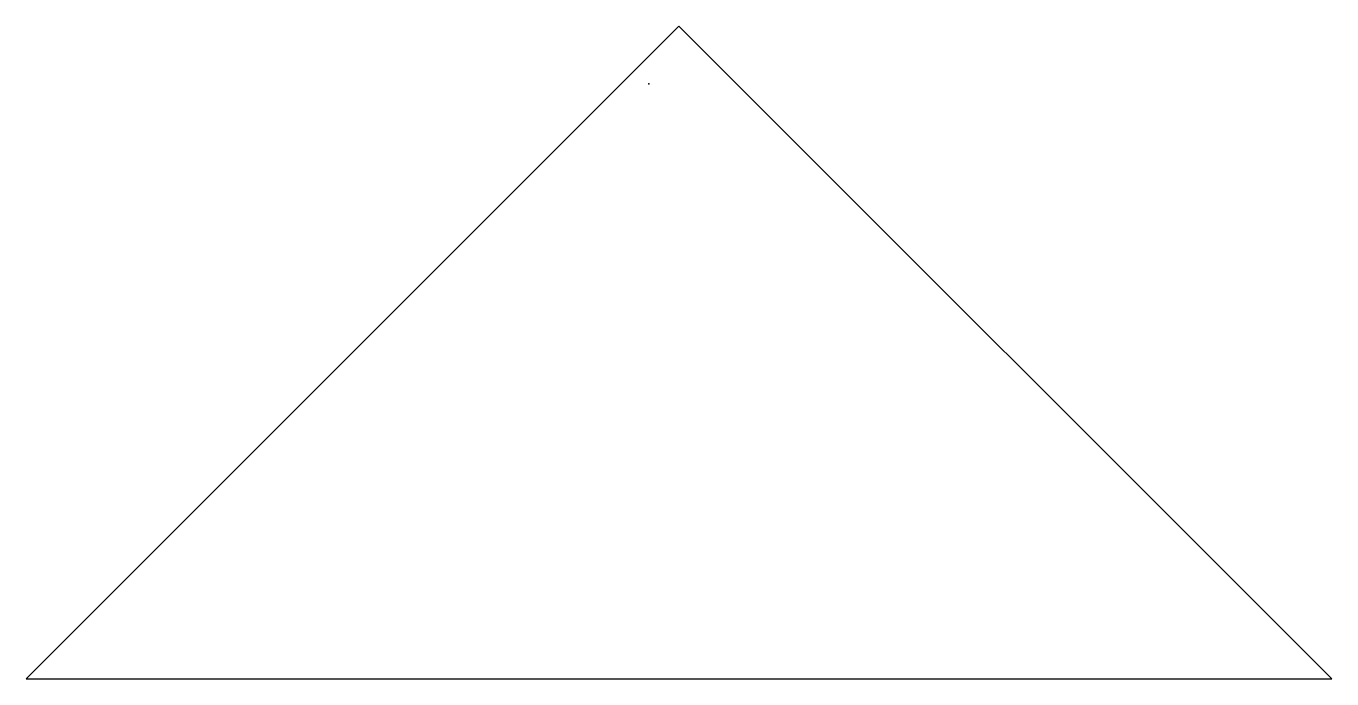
# Model space of a CAD drawing. Header units: millimetres. Extents: x 0 to 30, y 0 to 15.
import ezdxf

# ---------------------------------------------------------------- set-up
doc = ezdxf.new("R2010")
doc.units = ezdxf.units.MM
doc.layers.get('0').update_dxf_attribs({"color": 250, "linetype": 'CONTINUOUS'})

msp = doc.modelspace()

# ---------------------------------------------------------------- linework, layer by layer
msp.add_lwpolyline([(15, 15), (0, 0), (30, 0)], close=True)
msp.add_point((14.305, 13.67))

doc.saveas('drawing.dxf')
